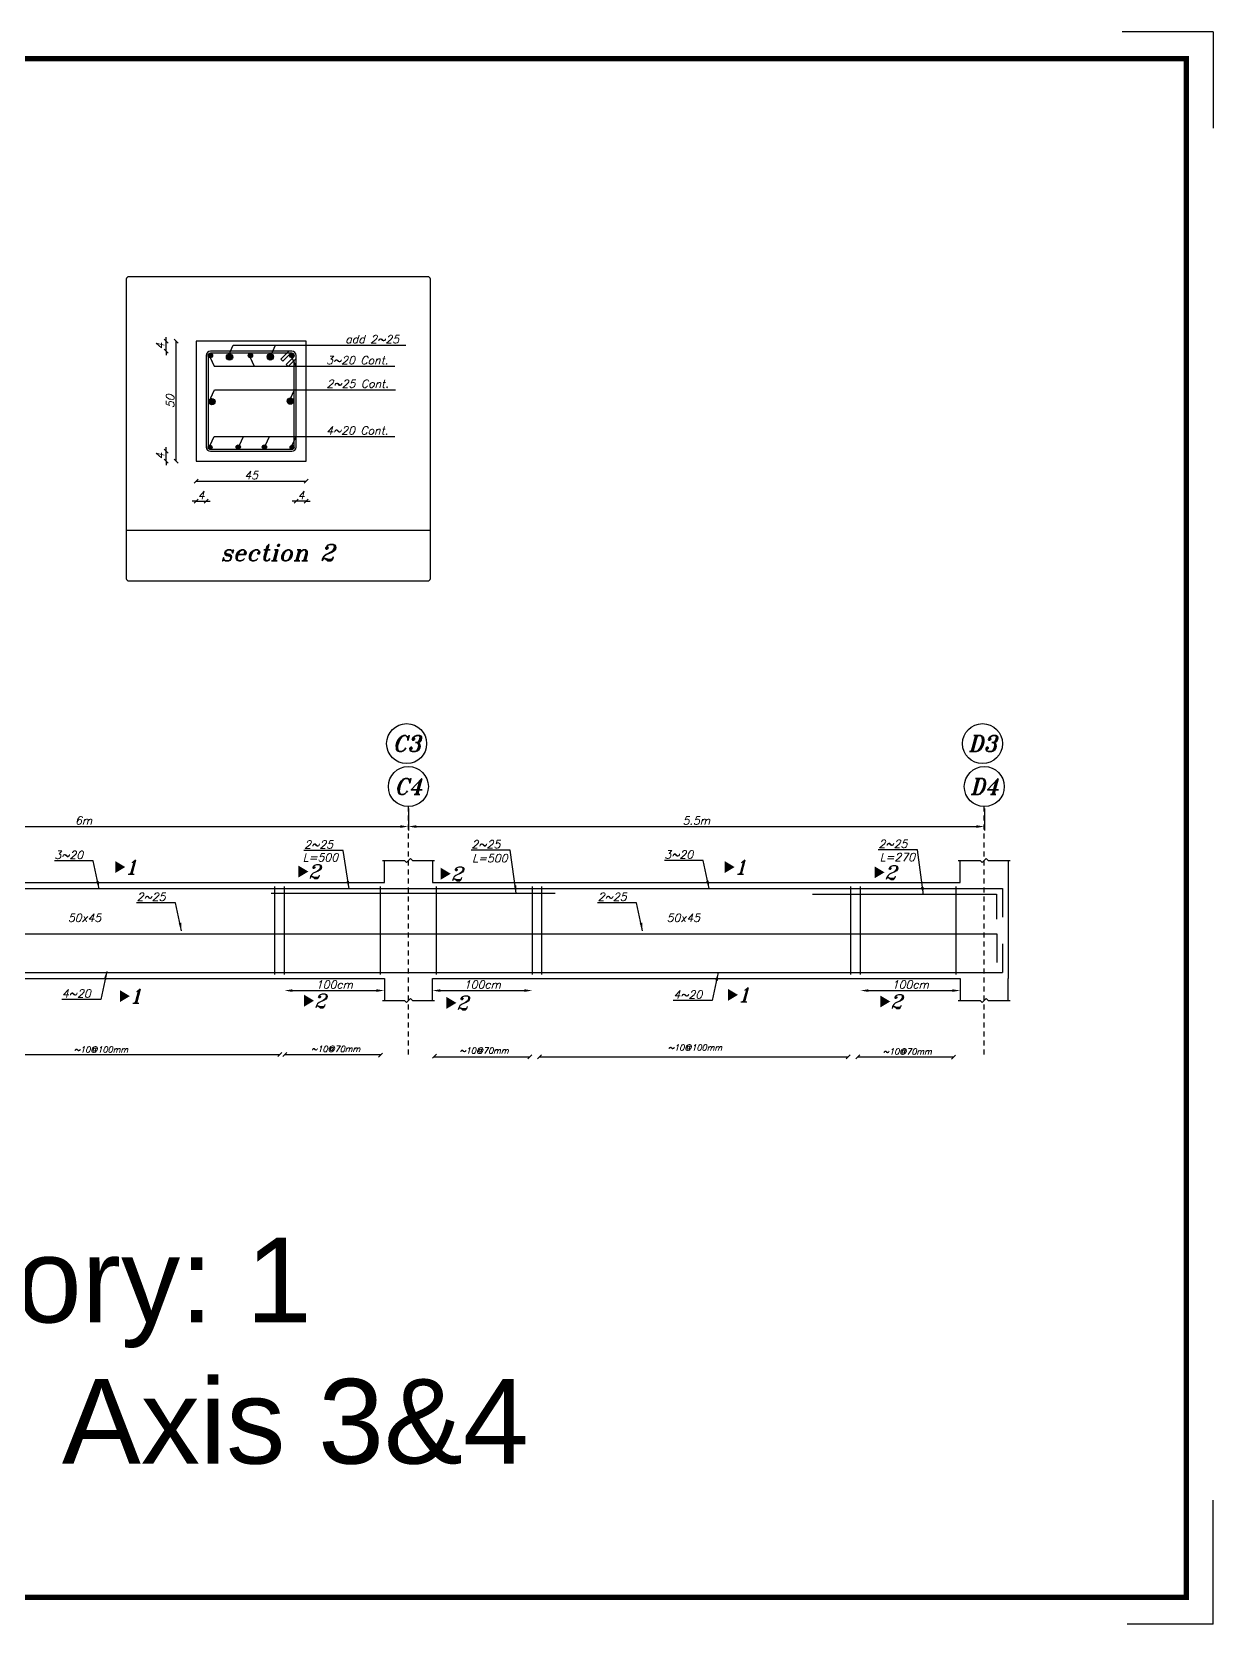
# Model space of a CAD drawing. Header units: inches. Extents: x -1152 to 1352, y 183 to 608.
# Drawn here: x 547.45 to 576.99, y 232.89 to 272.69 of the extents above; entities that cross this region are included whole.
import ezdxf
from ezdxf.enums import TextEntityAlignment as Align

# ---------------------------------------------------------------- set-up
doc = ezdxf.new("R2010")
doc.units = ezdxf.units.IN
doc.header["$MEASUREMENT"] = 0
doc.linetypes.add('HIDDEN2', pattern=[0.1875, 0.125, -0.0625])
doc.layers.add('Layer4', color=252, linetype='Continuous', lineweight=25)
doc.layers.add('SAZE_DRAWINGS', color=7, linetype='Continuous')
doc.styles.add('SAZE_STYLE', font='romancp.shx', dxfattribs={"oblique": 15})
doc.styles.add('SAZE_STYLE1', font='romant.shx', dxfattribs={"oblique": 15})
doc.styles.get("Standard").update_dxf_attribs({"font": 'arial.ttf'})
doc.dimstyles.new('SAZE_DIM_STYLE', dxfattribs={"dimtxt": 0.2, "dimasz": 0.2, "dimexe": 0.1, "dimexo": 0.05, "dimgap": 0.05, "dimtad": 0, "dimzin": 0, "dimdsep": 46, "dimtxsty": 'SAZE_STYLE', "dimcen": 0.09, "dimclrd": 2, "dimclre": 2, "dimclrt": 3, "dimadec": 0, "dimazin": 0, "dimtfac": 1, "dimtdec": 4, "dimtix": 1, "dimtmove": 1, "dimatfit": 3, "dimfxl": 1, "dimtolj": 1, "dimtzin": 0, "dimarcsym": 0})

# ---------------------------------------------------------------- blocks, each defined once
blk = doc.blocks.new('*D117')
at = {"layer": 'DEFPOINTS', "color": 0, "transparency": 16777216}
for p in [(540.625, 253.327), (556.865, 253.327), (556.865, 252.827)]:
    blk.add_point(p, dxfattribs=at)
at = {"layer": 'SAZE_DRAWINGS', "color": 2, "lineweight": -2, "transparency": 16777216}
for p, q in [((540.625, 253.277), (540.625, 252.727)), ((556.865, 253.277), (556.865, 252.727)), ((540.825, 252.827), (556.665, 252.827))]:
    blk.add_line(p, q, dxfattribs=at)
at = {"layer": 'SAZE_DRAWINGS', "color": 2, "transparency": 16777216}
for points in [[(540.825, 252.86), (540.825, 252.794), (540.625, 252.827)], [(556.665, 252.86), (556.665, 252.794), (556.865, 252.827)]]:
    blk.add_solid(points, dxfattribs=at)
at = {"layer": 'SAZE_DRAWINGS', "color": 3, "transparency": 16777216, "insert": (548.745, 252.977), "char_height": 0.2, "attachment_point": 5, "style": 'SAZE_STYLE'}
blk.add_mtext('\\A1;6m', dxfattribs=at)
blk = doc.blocks.new('*D118')
at = {"layer": 'DEFPOINTS', "color": 0, "transparency": 16777216}
for p in [(556.865, 253.327), (571.265, 253.327), (571.265, 252.827)]:
    blk.add_point(p, dxfattribs=at)
at = {"layer": 'SAZE_DRAWINGS', "color": 2, "lineweight": -2, "transparency": 16777216}
for p, q in [((556.865, 253.277), (556.865, 252.727)), ((571.265, 253.277), (571.265, 252.727)), ((557.065, 252.827), (571.065, 252.827))]:
    blk.add_line(p, q, dxfattribs=at)
at = {"layer": 'SAZE_DRAWINGS', "color": 2, "transparency": 16777216}
for points in [[(557.065, 252.86), (557.065, 252.794), (556.865, 252.827)], [(571.065, 252.86), (571.065, 252.794), (571.265, 252.827)]]:
    blk.add_solid(points, dxfattribs=at)
at = {"layer": 'SAZE_DRAWINGS', "color": 3, "transparency": 16777216, "insert": (564.065, 252.977), "char_height": 0.2, "attachment_point": 5, "style": 'SAZE_STYLE'}
blk.add_mtext('\\A1;5.5m', dxfattribs=at)
blk = doc.blocks.new('*D120')
at = {"layer": 'DEFPOINTS', "color": 0, "transparency": 16777216}
for p in [(553.765, 248.727), (556.265, 248.727), (556.265, 248.727)]:
    blk.add_point(p, dxfattribs=at)
at = {"layer": 'SAZE_DRAWINGS', "color": 2, "lineweight": -2, "transparency": 16777216}
blk.add_line((553.965, 248.727), (556.065, 248.727), dxfattribs=at)
at = {"layer": 'SAZE_DRAWINGS', "color": 2, "transparency": 16777216}
for points in [[(553.965, 248.76), (553.965, 248.694), (553.765, 248.727)], [(556.065, 248.76), (556.065, 248.694), (556.265, 248.727)]]:
    blk.add_solid(points, dxfattribs=at)
at = {"layer": 'SAZE_DRAWINGS', "color": 3, "transparency": 16777216, "insert": (555.015, 248.877), "char_height": 0.2, "attachment_point": 5, "style": 'SAZE_STYLE'}
blk.add_mtext('\\A1;100cm', dxfattribs=at)
blk = doc.blocks.new('*D121')
at = {"layer": 'DEFPOINTS', "color": 0, "transparency": 16777216}
for p in [(557.465, 248.727), (559.965, 248.727), (559.965, 248.727)]:
    blk.add_point(p, dxfattribs=at)
at = {"layer": 'SAZE_DRAWINGS', "color": 2, "lineweight": -2, "transparency": 16777216}
blk.add_line((557.665, 248.727), (559.765, 248.727), dxfattribs=at)
at = {"layer": 'SAZE_DRAWINGS', "color": 2, "transparency": 16777216}
for points in [[(557.665, 248.76), (557.665, 248.694), (557.465, 248.727)], [(559.765, 248.76), (559.765, 248.694), (559.965, 248.727)]]:
    blk.add_solid(points, dxfattribs=at)
at = {"layer": 'SAZE_DRAWINGS', "color": 3, "transparency": 16777216, "insert": (558.715, 248.877), "char_height": 0.2, "attachment_point": 5, "style": 'SAZE_STYLE'}
blk.add_mtext('\\A1;100cm', dxfattribs=at)
blk = doc.blocks.new('*D122')
at = {"layer": 'DEFPOINTS', "color": 0, "transparency": 16777216}
for p in [(568.165, 248.727), (570.665, 248.727), (570.665, 248.727)]:
    blk.add_point(p, dxfattribs=at)
at = {"layer": 'SAZE_DRAWINGS', "color": 2, "lineweight": -2, "transparency": 16777216}
blk.add_line((568.365, 248.727), (570.465, 248.727), dxfattribs=at)
at = {"layer": 'SAZE_DRAWINGS', "color": 2, "transparency": 16777216}
for points in [[(568.365, 248.76), (568.365, 248.694), (568.165, 248.727)], [(570.465, 248.76), (570.465, 248.694), (570.665, 248.727)]]:
    blk.add_solid(points, dxfattribs=at)
at = {"layer": 'SAZE_DRAWINGS', "color": 3, "transparency": 16777216, "insert": (569.415, 248.877), "char_height": 0.2, "attachment_point": 5, "style": 'SAZE_STYLE'}
blk.add_mtext('\\A1;100cm', dxfattribs=at)
blk = doc.blocks.new('SAZE-CIR-COL')
at = {"layer": 'SAZE_DRAWINGS'}
h = blk.add_hatch(color=0, dxfattribs=at)
h.dxf.hatch_style = 1
h.paths.add_polyline_path([(0.5, 0, 1), (-0.5, 0, 1)])
at = {"layer": 'SAZE_DRAWINGS', "color": 0}
blk.add_circle((0, 0), 0.5, dxfattribs=at)
blk = doc.blocks.new('_Oblique')
at = {"color": 0, "linetype": 'ByBlock', "lineweight": -2}
blk.add_line((-0.5, -0.5), (0.5, 0.5), dxfattribs=at)
blk = doc.blocks.new('*D130')
at = {"layer": 'DEFPOINTS', "color": 0, "transparency": 16777216}
for p in [(551.559, 260.958), (551.809, 260.958), (551.809, 260.958)]:
    blk.add_point(p, dxfattribs=at)
at = {"layer": 'SAZE_DRAWINGS', "color": 2, "lineweight": -2, "transparency": 16777216}
for p, q in [((551.559, 260.958), (551.459, 260.958)), ((551.559, 260.958), (551.809, 260.958)), ((551.809, 260.958), (551.909, 260.958))]:
    blk.add_line(p, q, dxfattribs=at)
at = {"layer": 'SAZE_DRAWINGS', "color": 2, "lineweight": -2, "transparency": 16777216, "xscale": 0.1, "yscale": 0.1, "zscale": 0.1}
blk.add_blockref('_Oblique', (551.559, 260.958), dxfattribs=at)
at = {"layer": 'SAZE_DRAWINGS', "color": 2, "lineweight": -2, "transparency": 16777216, "xscale": 0.1, "yscale": 0.1, "zscale": 0.1, "rotation": 180}
blk.add_blockref('_Oblique', (551.809, 260.958), dxfattribs=at)
at = {"layer": 'SAZE_DRAWINGS', "color": 3, "transparency": 16777216, "insert": (551.684, 261.108), "char_height": 0.2, "attachment_point": 5, "style": 'SAZE_STYLE'}
blk.add_mtext('\\A1;4', dxfattribs=at)
blk = doc.blocks.new('*D131')
at = {"layer": 'DEFPOINTS', "color": 0, "transparency": 16777216}
for p in [(551.559, 261.458), (554.309, 261.458), (554.309, 261.458)]:
    blk.add_point(p, dxfattribs=at)
at = {"layer": 'SAZE_DRAWINGS', "color": 2, "lineweight": -2, "transparency": 16777216}
blk.add_line((551.559, 261.458), (554.309, 261.458), dxfattribs=at)
at = {"layer": 'SAZE_DRAWINGS', "color": 2, "lineweight": -2, "transparency": 16777216, "xscale": 0.1, "yscale": 0.1, "zscale": 0.1, "rotation": 180}
blk.add_blockref('_Oblique', (551.559, 261.458), dxfattribs=at)
at = {"layer": 'SAZE_DRAWINGS', "color": 2, "lineweight": -2, "transparency": 16777216, "xscale": 0.1, "yscale": 0.1, "zscale": 0.1}
blk.add_blockref('_Oblique', (554.309, 261.458), dxfattribs=at)
at = {"layer": 'SAZE_DRAWINGS', "color": 3, "transparency": 16777216, "insert": (552.934, 261.608), "char_height": 0.2, "attachment_point": 5, "style": 'SAZE_STYLE'}
blk.add_mtext('\\A1;45', dxfattribs=at)
blk = doc.blocks.new('*D132')
at = {"layer": 'DEFPOINTS', "color": 0, "transparency": 16777216}
for p in [(554.059, 260.958), (554.059, 260.958), (554.309, 260.958)]:
    blk.add_point(p, dxfattribs=at)
at = {"layer": 'SAZE_DRAWINGS', "color": 2, "lineweight": -2, "transparency": 16777216}
for p, q in [((554.059, 260.958), (553.959, 260.958)), ((554.309, 260.958), (554.059, 260.958)), ((554.309, 260.958), (554.409, 260.958))]:
    blk.add_line(p, q, dxfattribs=at)
at = {"layer": 'SAZE_DRAWINGS', "color": 2, "lineweight": -2, "transparency": 16777216, "xscale": 0.1, "yscale": 0.1, "zscale": 0.1}
blk.add_blockref('_Oblique', (554.059, 260.958), dxfattribs=at)
at = {"layer": 'SAZE_DRAWINGS', "color": 2, "lineweight": -2, "transparency": 16777216, "xscale": 0.1, "yscale": 0.1, "zscale": 0.1, "rotation": 180}
blk.add_blockref('_Oblique', (554.309, 260.958), dxfattribs=at)
at = {"layer": 'SAZE_DRAWINGS', "color": 3, "transparency": 16777216, "insert": (554.184, 261.108), "char_height": 0.2, "attachment_point": 5, "style": 'SAZE_STYLE'}
blk.add_mtext('\\A1;4', dxfattribs=at)
blk = doc.blocks.new('*D133')
at = {"layer": 'DEFPOINTS', "color": 0, "transparency": 16777216}
for p in [(550.809, 262.208), (550.809, 262.208), (550.809, 261.958)]:
    blk.add_point(p, dxfattribs=at)
at = {"layer": 'SAZE_DRAWINGS', "color": 2, "lineweight": -2, "transparency": 16777216}
for p, q in [((550.809, 262.208), (550.809, 262.308)), ((550.809, 261.958), (550.809, 262.208)), ((550.809, 261.958), (550.809, 261.858))]:
    blk.add_line(p, q, dxfattribs=at)
at = {"layer": 'SAZE_DRAWINGS', "color": 2, "lineweight": -2, "transparency": 16777216, "xscale": 0.1, "yscale": 0.1, "zscale": 0.1}
for p, rotation in [((550.809, 262.208), 270), ((550.809, 261.958), 90)]:
    blk.add_blockref('_Oblique', p, dxfattribs=dict(at, rotation=rotation))
at = {"layer": 'SAZE_DRAWINGS', "color": 3, "transparency": 16777216, "insert": (550.659, 262.083), "char_height": 0.2, "attachment_point": 5, "rotation": 90, "style": 'SAZE_STYLE'}
blk.add_mtext('\\A1;4', dxfattribs=at)
blk = doc.blocks.new('*D134')
at = {"layer": 'DEFPOINTS', "color": 0, "transparency": 16777216}
for p in [(551.059, 264.958), (551.059, 264.958), (551.059, 261.958)]:
    blk.add_point(p, dxfattribs=at)
at = {"layer": 'SAZE_DRAWINGS', "color": 2, "lineweight": -2, "transparency": 16777216}
blk.add_line((551.059, 261.958), (551.059, 264.958), dxfattribs=at)
at = {"layer": 'SAZE_DRAWINGS', "color": 2, "lineweight": -2, "transparency": 16777216, "xscale": 0.1, "yscale": 0.1, "zscale": 0.1}
for p, rotation in [((551.059, 264.958), 90), ((551.059, 261.958), 270)]:
    blk.add_blockref('_Oblique', p, dxfattribs=dict(at, rotation=rotation))
at = {"layer": 'SAZE_DRAWINGS', "color": 3, "transparency": 16777216, "insert": (550.909, 263.458), "char_height": 0.2, "attachment_point": 5, "rotation": 90, "style": 'SAZE_STYLE'}
blk.add_mtext('\\A1;50', dxfattribs=at)
blk = doc.blocks.new('*D135')
at = {"layer": 'DEFPOINTS', "color": 0, "transparency": 16777216}
for p in [(550.809, 264.958), (550.809, 264.958), (550.809, 264.708)]:
    blk.add_point(p, dxfattribs=at)
at = {"layer": 'SAZE_DRAWINGS', "color": 2, "lineweight": -2, "transparency": 16777216}
for p, q in [((550.809, 264.958), (550.809, 265.058)), ((550.809, 264.708), (550.809, 264.958)), ((550.809, 264.708), (550.809, 264.608))]:
    blk.add_line(p, q, dxfattribs=at)
at = {"layer": 'SAZE_DRAWINGS', "color": 2, "lineweight": -2, "transparency": 16777216, "xscale": 0.1, "yscale": 0.1, "zscale": 0.1}
for p, rotation in [((550.809, 264.958), 270), ((550.809, 264.708), 90)]:
    blk.add_blockref('_Oblique', p, dxfattribs=dict(at, rotation=rotation))
at = {"layer": 'SAZE_DRAWINGS', "color": 3, "transparency": 16777216, "insert": (550.659, 264.833), "char_height": 0.2, "attachment_point": 5, "rotation": 90, "style": 'SAZE_STYLE'}
blk.add_mtext('\\A1;4', dxfattribs=at)

msp = doc.modelspace()

# ---------------------------------------------------------------- linework, layer by layer
at = {"color": 6}
for p, q in [((571.71685, 251.27707), (571.71685, 250.55904)), ((571.57647, 250.14629), (571.57647, 249.42826)), ((571.71685, 249.8951), (571.71685, 249.17707))]:
    msp.add_line(p, q, dxfattribs=at)
at = {"layer": 'Layer4'}
for p, q in [((576.98567, 272.69218), (574.71009, 272.69218)), ((576.98567, 272.69218), (576.98567, 270.28164)), ((576.98567, 232.88968), (576.98567, 235.99083)), ((576.98567, 232.88968), (576.98567, 234.22983)), ((576.98567, 232.88968), (574.83488, 232.88968))]:
    msp.add_line(p, q, dxfattribs=at)
at = {"layer": 'Layer4', "const_width": 0.13402}
msp.add_lwpolyline([(521.36938, 272.0221), (576.31559, 272.0221), (576.31559, 233.55975), (521.36938, 233.55975)], close=True, dxfattribs=at)
at = {"layer": 'SAZE_DRAWINGS', "color": 8}
msp.add_line((549.81335, 260.23511), (557.41558, 260.23511), dxfattribs=at)
msp.add_lwpolyline([(549.8767, 258.96762), (557.35223, 258.96762, 0.41421356), (557.41558, 259.03097), (557.41558, 266.5065, 0.41421356), (557.35223, 266.56985), (549.8767, 266.56985, 0.41421356), (549.81335, 266.5065), (549.81335, 259.03097, 0.41421356)], format="xyb", close=True, dxfattribs=at)
at = {"layer": 'SAZE_DRAWINGS', "color": 3}
msp.add_lwpolyline([(551.55916, 261.95785), (554.30916, 261.95785), (554.30916, 264.95785), (551.55916, 264.95785)], close=True, dxfattribs=at)
at = {"layer": 'SAZE_DRAWINGS', "color": 4}
msp.add_lwpolyline([(551.91416, 262.20785), (553.95416, 262.20785, 0.41421356), (554.05916, 262.31285), (554.05916, 264.60285, 0.41421356), (553.95416, 264.70785), (551.91416, 264.70785, 0.41421356), (551.80916, 264.60285), (551.80916, 262.31285, 0.41421356)], format="xyb", close=True, dxfattribs=at)
for points in [[(553.92916, 264.65785), (553.72916, 264.45785), (553.67916, 264.50785), (553.87916, 264.70785)], [(554.00916, 264.57785), (553.80916, 264.37785), (553.85916, 264.32785), (554.05916, 264.52785)]]:
    msp.add_lwpolyline(points, dxfattribs=at)
for points, format in [([(554.00916, 264.57785), (554.00916, 264.60285, 0.41421356), (553.95416, 264.65785), (551.91416, 264.65785, 0.41421356), (551.85916, 264.60285), (551.85916, 262.31285, 0.41421356), (551.91416, 262.25785), (553.95416, 262.25785, 0.41421356), (554.00916, 262.31285), (554.00916, 264.47785)], "xyb"), ([(549.53656, 251.81493, 0.3, 0, 0), (549.78656, 251.81493, 0, 0, 0)], "xyseb"), ([(564.7718, 251.81454, 0.3, 0, 0), (565.0218, 251.81454, 0, 0, 0)], "xyseb"), ([(554.11268, 251.70188, 0.3, 0, 0), (554.36268, 251.70188, 0, 0, 0)], "xyseb"), ([(557.67271, 251.64773, 0.3, 0, 0), (557.92271, 251.64773, 0, 0, 0)], "xyseb"), ([(568.5195, 251.68251, 0.3, 0, 0), (568.7695, 251.68251, 0, 0, 0)], "xyseb"), ([(564.85377, 248.61995, 0.3, 0, 0), (565.10377, 248.61995, 0, 0, 0)], "xyseb"), ([(549.65132, 248.58758, 0.3, 0, 0), (549.90132, 248.58758, 0, 0, 0)], "xyseb"), ([(554.25561, 248.47376, 0.3, 0, 0), (554.50561, 248.47376, 0, 0, 0)], "xyseb"), ([(557.81564, 248.41961, 0.3, 0, 0), (558.06564, 248.41961, 0, 0, 0)], "xyseb"), ([(568.66243, 248.45439, 0.3, 0, 0), (568.91243, 248.45439, 0, 0, 0)], "xyseb")]:
    msp.add_lwpolyline(points, format=format, dxfattribs=at)
at = {"layer": 'SAZE_DRAWINGS', "color": 2, "linetype": 'HIDDEN2'}
for points in [[(556.8646, 247.12707), (556.8646, 253.32707)], [(571.2646, 247.12707), (571.2646, 253.32707)]]:
    msp.add_lwpolyline(points, dxfattribs=at)
at = {"layer": 'SAZE_DRAWINGS', "color": 3, "linetype": 'Continuous'}
for points in [[(541.2246, 251.97707), (541.2246, 251.42707), (556.2646, 251.42707), (556.2646, 251.97707)], [(557.4646, 251.97707), (557.4646, 251.42707), (570.6646, 251.42707), (570.6646, 251.97707)], [(571.8646, 251.97707), (571.8646, 249.02707)], [(541.2246, 248.47707), (541.2246, 249.02707), (556.2646, 249.02707), (556.2646, 248.47707)], [(557.4646, 248.47707), (557.4646, 249.02707), (570.6646, 249.02707), (570.6646, 248.47707)], [(571.8646, 248.47707), (571.8646, 249.02707)]]:
    msp.add_lwpolyline(points, dxfattribs=at)
at = {"layer": 'SAZE_DRAWINGS', "color": 8}
for points in [[(556.2146, 251.97707), (556.7646, 251.97707), (556.8146, 251.92707), (556.9146, 252.02707), (556.9646, 251.97707), (557.5146, 251.97707)], [(570.6146, 251.97707), (571.1646, 251.97707), (571.2146, 251.92707), (571.3146, 252.02707), (571.3646, 251.97707), (571.9146, 251.97707)], [(556.2146, 248.47707), (556.7646, 248.47707), (556.8146, 248.42707), (556.9146, 248.52707), (556.9646, 248.47707), (557.5146, 248.47707)], [(570.6146, 248.47707), (571.1646, 248.47707), (571.2146, 248.42707), (571.3146, 248.52707), (571.3646, 248.47707), (571.9146, 248.47707)]]:
    msp.add_lwpolyline(points, dxfattribs=at)
at = {"layer": 'SAZE_DRAWINGS', "color": 6, "linetype": 'Continuous'}
for points in [[(525.9054, 251.27707), (571.71685, 251.27707)], [(553.43123, 251.15845), (560.53123, 251.15845)], [(566.96493, 251.14027), (571.56995, 251.14027), (571.56995, 250.51048)], [(526.04445, 250.14629), (571.57647, 250.14629)], [(525.9054, 249.17707), (571.71685, 249.17707)]]:
    msp.add_lwpolyline(points, dxfattribs=at)
at = {"layer": 'SAZE_DRAWINGS', "color": 4, "linetype": 'Continuous'}
for points in [[(553.5266, 249.12707), (553.5266, 251.32707)], [(553.7646, 249.12707), (553.7646, 251.32707)], [(556.1646, 249.12707), (556.1646, 251.32707)], [(557.5646, 249.12707), (557.5646, 251.32707)], [(559.9646, 249.12707), (559.9646, 251.32707)], [(560.2026, 249.12707), (560.2026, 251.32707)], [(567.9266, 249.12707), (567.9266, 251.32707)], [(568.1646, 249.12707), (568.1646, 251.32707)], [(570.5646, 249.12707), (570.5646, 251.32707)]]:
    msp.add_lwpolyline(points, dxfattribs=at)
at = {"layer": 'SAZE_DRAWINGS', "color": 1}
for points in [[(553.60068, 247.07707), (553.70068, 247.17707)], [(553.72553, 247.07707), (553.82553, 247.17707)], [(543.86498, 247.12707), (553.65068, 247.12707)], [(553.77553, 247.12707), (556.17553, 247.12707)], [(556.1146, 247.06302), (556.2146, 247.16302)], [(557.4646, 247.03822), (557.5646, 247.13822)], [(557.50216, 247.07249), (559.90216, 247.07249)], [(559.85216, 247.02249), (559.95216, 247.12249)], [(560.09016, 247.02249), (560.19016, 247.12249)], [(560.14016, 247.07249), (567.86416, 247.07249)], [(567.81416, 247.02249), (567.91416, 247.12249)], [(568.05216, 247.02249), (568.15216, 247.12249)], [(568.10216, 247.07249), (570.50216, 247.07249)], [(570.44123, 247.00844), (570.54123, 247.10844)]]:
    msp.add_lwpolyline(points, dxfattribs=at)
at = {"layer": 'SAZE_DRAWINGS', "color": 2}
for centre in [(556.82186, 254.89958), (571.21863, 254.89958), (556.8646, 253.82707), (571.2646, 253.82707)]:
    msp.add_ellipse(centre, major_axis=(0.5, 0), ratio=1, dxfattribs=at)

# ---------------------------------------------------------------- block references
at = {"layer": 'SAZE_DRAWINGS', "color": 6}
for p, xscale, yscale, zscale in [((551.91416, 264.60285), 0.11, 0.11, 0.11), ((552.39434, 264.56245), 0.1584, 0.1584, 0.1584), ((552.91459, 264.60285), 0.11, 0.11, 0.11), ((553.41319, 264.5673), 0.1584, 0.1584, 0.1584), ((553.95416, 264.60285), 0.11, 0.11, 0.11), ((551.95384, 263.44736), 0.1584, 0.1584, 0.1584), ((553.91514, 263.4621), 0.1584, 0.1584, 0.1584), ((551.90916, 262.30785), 0.1, 0.1, 0.1), ((552.61261, 262.31389), 0.11, 0.11, 0.11), ((553.26521, 262.31389), 0.11, 0.11, 0.11), ((553.95916, 262.30785), 0.1, 0.1, 0.1)]:
    msp.add_blockref('SAZE-CIR-COL', p, dxfattribs=dict(at, xscale=xscale, yscale=yscale, zscale=zscale))

# ---------------------------------------------------------------- texts
at = {"color": 6, "insert": (520.8279, 242.54864), "char_height": 2.116983, "attachment_point": 1}
msp.add_mtext_dynamic_manual_height_columns('\\pxqc;Story: 1\\PBeam: Axis 3&4', width=57.0507531, gutter_width=36.72032, heights=[0], dxfattribs=at)
at = {"layer": 'SAZE_DRAWINGS', "color": 2, "style": 'SAZE_STYLE1', "oblique": 15}
for s, height, p in [('section 2', 0.411787, (553.59263, 259.67309)), ('50x45', 0.2, (548.76859, 250.54812)), ('50x45', 0.2, (563.73977, 250.54817))]:
    msp.add_text(s, height=height, dxfattribs=at).set_placement(p, align=Align.MIDDLE_CENTER)
at = {"layer": 'SAZE_DRAWINGS', "color": 3, "style": 'SAZE_STYLE1', "oblique": 15}
for s, p in [('C3', (556.82186, 254.89958)), ('D3', (571.21863, 254.89958)), ('C4', (556.8646, 253.82707)), ('D4', (571.2646, 253.82707))]:
    msp.add_text(s, height=0.4, dxfattribs=at).set_placement(p, align=Align.MIDDLE_CENTER)
at = {"layer": 'SAZE_DRAWINGS', "color": 2, "style": 'SAZE_STYLE1', "oblique": 15}
for s, p in [('1', (549.78656, 251.81493)), ('1', (565.0218, 251.81454)), ('2', (554.36268, 251.70188)), ('2', (557.92271, 251.64773)), ('2', (568.7695, 251.68251)), ('1', (565.10377, 248.61995)), ('1', (549.90132, 248.58758)), ('2', (554.50561, 248.47376)), ('2', (558.06564, 248.41961)), ('2', (568.91243, 248.45439))]:
    msp.add_text(s, height=0.35, dxfattribs=at).set_placement(p, align=Align.MIDDLE_LEFT)
at = {"layer": 'SAZE_DRAWINGS', "color": 3, "style": 'SAZE_STYLE', "oblique": 15}
for s, p in [('~10@100mm', (549.18009, 247.17707)), ('~10@70mm', (555.04843, 247.19225)), ('~10@70mm', (558.75774, 247.15072)), ('~10@100mm', (564.03139, 247.22648)), ('~10@70mm', (569.34046, 247.12973))]:
    msp.add_text(s, height=0.15, dxfattribs=at).set_placement(p, align=Align.CENTER)
at = {"layer": 'SAZE_DRAWINGS', "color": 3, "char_height": 0.2, "style": 'SAZE_STYLE'}
for s, insert, attachment_point in [('\\A1;add 2~25', (555.28685, 264.90766), 7), ('\\A1;3~20 Cont.', (554.80916, 264.38285), 7), ('\\A1;2~25 Cont.', (554.82082, 263.79702), 7), ('\\A1;4~20 Cont.', (554.80916, 262.62785), 7), ('\\A1;2~25', (554.9816, 252.27891), 9), ('\\A1;2~25', (559.16298, 252.28382), 9), ('\\A1;2~25', (569.34035, 252.29564), 9), ('\\A1;3~20', (548.73291, 252.01686), 9), ('\\A1;3~20', (563.98396, 252.02707), 9), ('\\A1;2~25', (550.79453, 250.97146), 9), ('\\A1;2~25', (562.32168, 250.97146), 9), ('\\A1;4~20', (548.92307, 248.55313), 9), ('\\A1;4~20', (564.21194, 248.52707), 9)]:
    msp.add_mtext(s, dxfattribs=dict(at, insert=insert, attachment_point=attachment_point))
at = {"layer": 'SAZE_DRAWINGS', "color": 2, "char_height": 0.2, "attachment_point": 3, "style": 'SAZE_STYLE'}
for s, insert in [('L=500', (555.1081, 252.15608)), ('L=500', (559.34566, 252.13451)), ('L=270', (569.53191, 252.16363))]:
    msp.add_mtext(s, dxfattribs=dict(at, insert=insert))

# ---------------------------------------------------------------- dimensions: what is measured, and where the dimension line sits
at = {"layer": 'SAZE_DRAWINGS', "color": 2}
for base, p1, p2, text, override, picture, middle in [((550.80916, 264.95785), (550.80916, 264.70785), (550.80916, 264.95785), '4', {"dimtxt": 0.2, "dimasz": 0.1, "dimgap": 0.05, "dimtad": 1, "dimdec": 1, "dimlfac": 20, "dimrnd": 5, "dimzin": 8, "dimblk": 'Oblique', "dimse1": 1, "dimse2": 1, "dimclrd": 2, "dimclre": 2, "dimclrt": 3}, '*D135', (550.65916, 264.83285)), ((551.05916, 264.95785), (551.05916, 261.95785), (551.05916, 264.95785), '50', {"dimtxt": 0.2, "dimasz": 0.1, "dimgap": 0.05, "dimtad": 1, "dimdec": 1, "dimlfac": 20, "dimrnd": 0.5, "dimzin": 8, "dimblk": 'Oblique', "dimse1": 1, "dimse2": 1, "dimclrd": 2, "dimclre": 2, "dimclrt": 3}, '*D134', (550.90916, 263.45785)), ((550.80916, 262.20785), (550.80916, 261.95785), (550.80916, 262.20785), '4', {"dimtxt": 0.2, "dimasz": 0.1, "dimgap": 0.05, "dimtad": 1, "dimdec": 1, "dimlfac": 20, "dimrnd": 5, "dimzin": 8, "dimblk": 'Oblique', "dimse1": 1, "dimse2": 1, "dimclrd": 2, "dimclre": 2, "dimclrt": 3}, '*D133', (550.65916, 262.08285))]:
    dim = msp.add_linear_dim(base=base, p1=p1, p2=p2, angle=90, text=text, dimstyle='SAZE_DIM_STYLE', override=override, dxfattribs=at)
    dim.commit()
    dim.dimension.update_dxf_attribs({"geometry": picture, "text_midpoint": middle})
for base, p1, p2, text, override, picture, middle in [((554.30916, 261.45785), (551.55916, 261.45785), (554.30916, 261.45785), '45', {"dimtxt": 0.2, "dimasz": 0.1, "dimgap": 0.05, "dimtad": 1, "dimdec": 1, "dimlfac": 20, "dimrnd": 0.5, "dimzin": 8, "dimblk": 'Oblique', "dimse1": 1, "dimse2": 1, "dimclrd": 2, "dimclre": 2, "dimclrt": 3}, '*D131', (552.93416, 261.60785)), ((551.80916, 260.95785), (551.55916, 260.95785), (551.80916, 260.95785), '4', {"dimtxt": 0.2, "dimasz": 0.1, "dimgap": 0.05, "dimtad": 1, "dimdec": 1, "dimlfac": 20, "dimrnd": 5, "dimzin": 8, "dimblk": 'Oblique', "dimse1": 1, "dimse2": 1, "dimclrd": 2, "dimclre": 2, "dimclrt": 3}, '*D130', (551.68416, 261.10785)), ((554.05916, 260.95785), (554.30916, 260.95785), (554.05916, 260.95785), '4', {"dimtxt": 0.2, "dimasz": 0.1, "dimgap": 0.05, "dimtad": 1, "dimdec": 1, "dimlfac": 20, "dimrnd": 5, "dimzin": 8, "dimblk": 'Oblique', "dimse1": 1, "dimse2": 1, "dimclrd": 2, "dimclre": 2, "dimclrt": 3}, '*D132', (554.18416, 261.10785)), ((556.8646, 252.82707), (540.6246, 253.32707), (556.8646, 253.32707), '6m', {"dimtxt": 0.2, "dimasz": 0.2, "dimgap": 0.05, "dimtad": 1, "dimdec": 1, "dimlfac": 50, "dimrnd": 1, "dimzin": 8, "dimclrd": 2, "dimclre": 2, "dimclrt": 3}, '*D117', (548.7446, 252.97707)), ((571.2646, 252.82707), (556.8646, 253.32707), (571.2646, 253.32707), '5.5m', {"dimtxt": 0.2, "dimasz": 0.2, "dimgap": 0.05, "dimtad": 1, "dimdec": 1, "dimlfac": 50, "dimrnd": 1, "dimzin": 8, "dimclrd": 2, "dimclre": 2, "dimclrt": 3}, '*D118', (564.0646, 252.97707)), ((556.2646, 248.72707), (553.7646, 248.72707), (556.2646, 248.72707), '100cm', {"dimtxt": 0.2, "dimasz": 0.2, "dimgap": 0.05, "dimtad": 1, "dimdec": 1, "dimlfac": 50, "dimrnd": 1, "dimzin": 8, "dimse1": 1, "dimse2": 1, "dimclrd": 2, "dimclre": 2, "dimclrt": 3}, '*D120', (555.0146, 248.87707)), ((559.9646, 248.72707), (557.4646, 248.72707), (559.9646, 248.72707), '100cm', {"dimtxt": 0.2, "dimasz": 0.2, "dimgap": 0.05, "dimtad": 1, "dimdec": 1, "dimlfac": 50, "dimrnd": 1, "dimzin": 8, "dimse1": 1, "dimse2": 1, "dimclrd": 2, "dimclre": 2, "dimclrt": 3}, '*D121', (558.7146, 248.87707)), ((570.6646, 248.72707), (568.1646, 248.72707), (570.6646, 248.72707), '100cm', {"dimtxt": 0.2, "dimasz": 0.2, "dimgap": 0.05, "dimtad": 1, "dimdec": 1, "dimlfac": 50, "dimrnd": 1, "dimzin": 8, "dimse1": 1, "dimse2": 1, "dimclrd": 2, "dimclre": 2, "dimclrt": 3}, '*D122', (569.4146, 248.87707))]:
    dim = msp.add_linear_dim(base=base, p1=p1, p2=p2, text=text, dimstyle='SAZE_DIM_STYLE', override=override, dxfattribs=at)
    dim.commit()
    dim.dimension.update_dxf_attribs({"geometry": picture, "text_midpoint": middle})

# ---------------------------------------------------------------- leaders
at = {"layer": 'SAZE_DRAWINGS', "annotation_type": 0, "has_hookline": 1, "hookline_direction": 0}
for points, text_width in [([(552.38685, 264.63766), (552.48685, 264.85766), (555.23685, 264.85766)], 1.5126), ([(551.90916, 264.55285), (552.00916, 264.33285), (554.75916, 264.33285)], 1.71615), ([(551.92082, 263.52702), (552.02082, 263.74702), (554.77082, 263.74702)], 1.72636), ([(551.90916, 262.35785), (552.00916, 262.57785), (554.75916, 262.57785)], 1.72057)]:
    msp.add_leader(points, dimstyle='SAZE_DIM_STYLE', override={"dimasz": 0.1, "dimgap": 0.05, "dimtad": 1, "dimdec": 3, "dimse1": 1, "dimse2": 1, "dimclrd": 2}, dxfattribs=dict(at, text_width=text_width))
at = {"layer": 'SAZE_DRAWINGS'}
for points in [[(553.44432, 264.63766), (553.54432, 264.85766)], [(552.90959, 264.55285), (553.00959, 264.33285)], [(553.94916, 264.55285), (554.04916, 264.33285)], [(553.91403, 263.52702), (554.01403, 263.74702)], [(552.64075, 262.35785), (552.74075, 262.57785)], [(553.29281, 262.35785), (553.39281, 262.57785)], [(553.95916, 262.35785), (554.05916, 262.57785)]]:
    msp.add_leader(points, dimstyle='SAZE_DIM_STYLE', override={"dimasz": 0.1, "dimgap": 0.05, "dimtad": 1, "dimdec": 3, "dimse1": 1, "dimse2": 1, "dimclrd": 2}, dxfattribs=at)
at = {"layer": 'SAZE_DRAWINGS', "color": 2, "annotation_type": 0, "has_hookline": 1, "hookline_direction": 1}
for points, text_width in [([(549.13291, 251.26686), (548.98291, 251.96686), (548.78291, 251.96686)], 0.71889), ([(555.3816, 251.26668), (555.2316, 252.22891), (555.0316, 252.22891)], 0.72978), ([(559.56298, 251.15907), (559.41298, 252.23382), (559.21298, 252.23382)], 0.72978), ([(564.38396, 251.27707), (564.23396, 251.97707), (564.03396, 251.97707)], 0.71889), ([(569.74035, 251.11775), (569.59035, 252.24564), (569.39035, 252.24564)], 0.72978), ([(551.19453, 250.22146), (551.04453, 250.92146), (550.84453, 250.92146)], 0.72978), ([(562.72168, 250.22146), (562.57168, 250.92146), (562.37168, 250.92146)], 0.72978), ([(549.32307, 249.20313), (549.17307, 248.50313), (548.97307, 248.50313)], 0.72331), ([(564.61194, 249.17707), (564.46194, 248.47707), (564.26194, 248.47707)], 0.72331)]:
    msp.add_leader(points, dimstyle='SAZE_DIM_STYLE', override={"dimasz": 0.2, "dimgap": 0.05, "dimtad": 1, "dimclrd": 2}, dxfattribs=dict(at, text_width=text_width))

doc.saveas('drawing.dxf')
